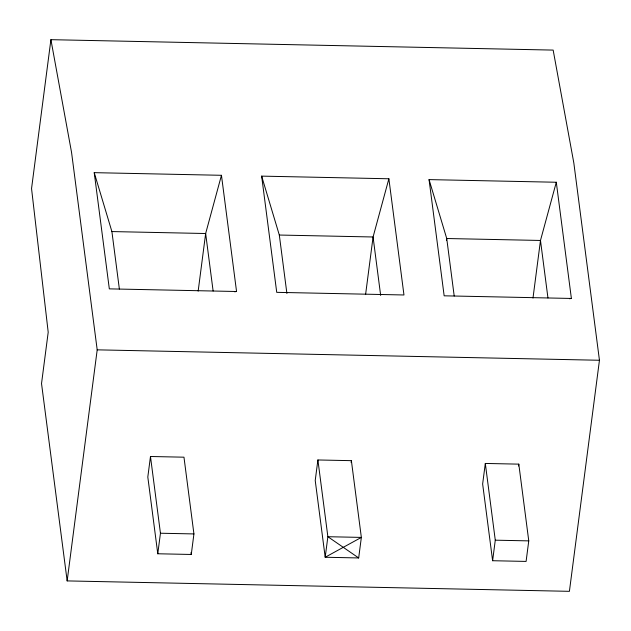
<?xml version="1.0" encoding="UTF-8"?>
<svg xmlns="http://www.w3.org/2000/svg" width="631" height="631" viewBox="0 0 631 631"><rect width="100%" height="100%" fill="white"/><g stroke="black" fill="none" stroke-linecap="round" stroke-linejoin="round"><path stroke-width="0.95" d="M50.914 39.674L31.55 188.582L48.201 332.221L41.528 383.569L67.154 580.906L569.407 591.326L599.45 360.262L573.824 162.932L553.158 50.094L50.914 39.674L71.571 152.505L97.198 349.842L67.154 580.906M150.478 456.497L147.812 477.036L157.774 553.773L191.264 554.468L193.93 533.929L183.968 457.191L150.478 456.497L160.448 533.234L157.774 553.773M198.158 291.143L205.651 233.517L221.457 175.3L94.224 172.657L109.321 288.864L236.554 291.506L221.457 175.3M317.898 459.967L315.224 480.507L325.194 557.252L358.676 557.946L361.35 537.407L351.38 460.662L317.898 459.967L327.868 536.713L325.194 557.252L361.35 537.407L327.868 536.713L358.676 557.946M365.578 294.614L373.071 236.988L388.877 178.77L261.644 176.128L276.733 292.342L403.966 294.977L388.877 178.77M351.136 462.531L351.38 460.662M446.48 240.466L446.732 238.518L429.056 179.606L556.297 182.249L571.386 298.455L569.477 298.739M485.31 463.446L482.644 483.985L492.614 560.722L526.096 561.416L528.762 540.877L518.8 464.14L485.31 463.446L495.28 540.183L492.614 560.722M532.99 298.084L540.483 240.458L556.297 182.249M518.556 466.001L518.8 464.14M234.645 291.79L236.554 291.506M94.224 172.657L111.9 231.569L205.651 233.517L213.12 291.009M261.644 176.128L279.312 235.04L373.071 236.988L380.667 295.458M571.386 298.455L444.153 295.813L429.056 179.606M97.198 349.842L599.45 360.262M160.448 533.234L193.93 533.929M495.28 540.183L528.762 540.877M547.953 297.958L540.483 240.458L446.732 238.518L454.202 296.01M279.312 235.04L286.908 293.51M191.012 552.527L191.264 554.468M111.9 231.569L119.369 289.061"/></g></svg>
